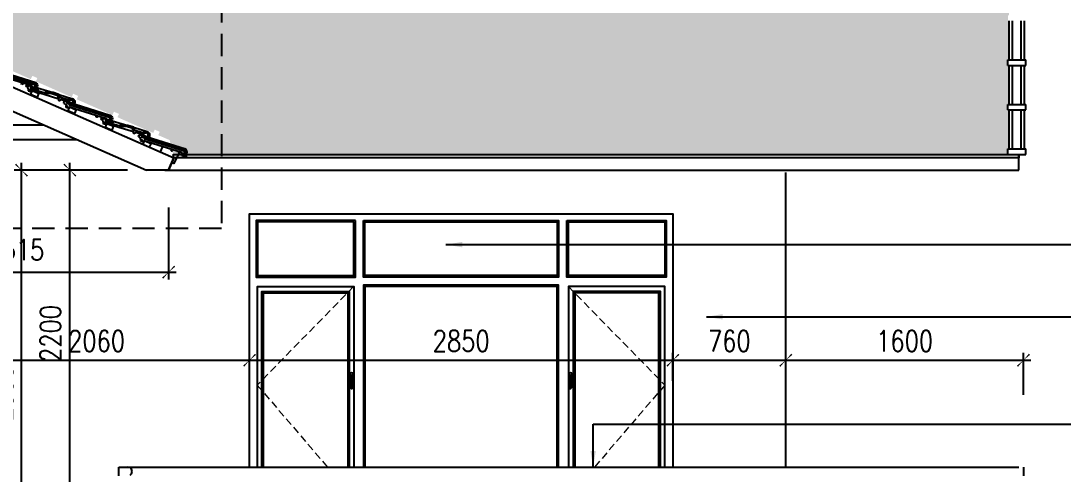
# Model space of a CAD drawing. Header units: millimetres. Extents: x -34806 to 662668, y 63228 to 99452.
# Drawn here: x 419556 to 426573, y 85244 to 88297 of the extents above; entities that cross this region are included whole.
import ezdxf

# ---------------------------------------------------------------- set-up
doc = ezdxf.new("R2010")
doc.units = ezdxf.units.MM
doc.header["$LTSCALE"] = 200
doc.header["$MEASUREMENT"] = 0
doc.header["$PDMODE"] = 3
doc.header["$PDSIZE"] = 50
doc.linetypes.add('DASHED2', pattern=[0.375, 0.25, -0.125])
doc.linetypes.add('HIDDEN', pattern=[0.375, 0.25, -0.125])
doc.layers.get('0').update_dxf_attribs({"color": 95, "linetype": 'CONTINUOUS'})
doc.layers.get('DEFPOINTS').update_dxf_attribs({"linetype": 'CONTINUOUS'})
for name, color, linetype in [('DIM', 1, 'CONTINUOUS'), ('NOITHAT', 32, 'CONTINUOUS'), ('NT', 39, 'CONTINUOUS'), ('TPTA-Text', 253, 'CONTINUOUS'), ('TPTA-Virtural', 253, 'CONTINUOUS'), ('TUONG', 2, 'CONTINUOUS'), ('wood', 254, 'CONTINUOUS')]:
    doc.layers.add(name, color=color, linetype=linetype)
for name, color, linetype, lineweight in [('hatch', 251, 'CONTINUOUS', 5), ('thay', 7, 'CONTINUOUS', 18), ('VU', 8, 'HIDDEN', 13)]:
    doc.layers.add(name, color=color, linetype=linetype, lineweight=lineweight)
doc.styles.add('RomanS', font='romans.shx', dxfattribs={"width": 0.8})
doc.dimstyles.new('D1', dxfattribs={"dimtxt": 140, "dimasz": 80, "dimexe": 50, "dimexo": 0, "dimgap": 60, "dimtad": 1, "dimdec": 0, "dimzin": 0, "dimdsep": 46, "dimtxsty": 'RomanS', "dimblk1": 'ARCHTICK', "dimblk2": 'ARCHTICK', "dimsah": 1, "dimcen": 100, "dimdle": 50, "dimclrt": 7, "dimadec": 0, "dimazin": 0, "dimtfac": 0.005, "dimtdec": 0, "dimtix": 1, "dimtofl": 0, "dimtmove": 2, "dimatfit": 3, "dimldrblk": 'ARCHTICK', "dimfxl": 1, "dimtvp": 0.8, "dimtolj": 1, "dimtzin": 0, "dimarcsym": 0})
doc.dimstyles.new('DIM-A3', dxfattribs={"dimscale": 0, "dimtxt": 160, "dimasz": 110, "dimexe": 110, "dimexo": 0, "dimgap": 110, "dimtad": 1, "dimdec": 0, "dimdsep": 46, "dimtxsty": 'RomanS', "dimblk1": 'ARCHTICK', "dimblk2": 'ARCHTICK', "dimsah": 1, "dimcen": 0.09, "dimdle": 110, "dimclrd": 256, "dimclre": 256, "dimclrt": 14, "dimadec": 0, "dimazin": 0, "dimtfac": 1, "dimtdec": 0, "dimtix": 1, "dimtmove": 2, "dimatfit": 3, "dimfxl": 110, "dimtolj": 1, "dimarcsym": 0})

# ---------------------------------------------------------------- blocks, each defined once
blk = doc.blocks.new('_ArchTick')
at = {"layer": 'DIM', "color": 150}
blk.add_lwpolyline([(0.5, 0.5, 0.133, 0, 0), (0, 0, 0, 0.133, 0), (-0.5, -0.5, 0.133, 0.133, 0)], format="xyseb", dxfattribs=at)
blk = doc.blocks.new('*D193')
at = {"layer": 'DEFPOINTS', "color": 0}
for p in [(419885.9, 87291.7), (420273, 87291.7), (420085.6, 85091.8)]:
    blk.add_point(p, dxfattribs=at)
at = {"layer": 'DIM', "color": 0, "lineweight": -2}
for p, q in [((419885.9, 85041.8), (419885.9, 87341.7)), ((420273, 87291.7), (419835.9, 87291.7)), ((420085.6, 85091.8), (419835.9, 85091.8))]:
    blk.add_line(p, q, dxfattribs=at)
at = {"layer": 'DIM', "color": 0, "lineweight": -2, "xscale": 80, "yscale": 80, "zscale": 80}
for p, rotation in [((419885.9, 87291.7), 90), ((419885.9, 85091.8), 270)]:
    blk.add_blockref('_ArchTick', p, dxfattribs=dict(at, rotation=rotation))
at = {"layer": 'DIM', "color": 7, "insert": (419755.9, 86191.8), "char_height": 140, "attachment_point": 5, "rotation": 90, "style": 'RomanS'}
blk.add_mtext('\\A1;2200', dxfattribs=at)
blk = doc.blocks.new('*D194')
at = {"layer": 'DEFPOINTS', "color": 0}
for p in [(419559.9, 87291.7), (420273, 87291.7), (420195.6, 84292.3)]:
    blk.add_point(p, dxfattribs=at)
at = {"layer": 'DIM', "color": 0, "lineweight": -2}
for p, q in [((419559.9, 84242.3), (419559.9, 87341.7)), ((420273, 87291.7), (419509.9, 87291.7)), ((420195.6, 84292.3), (419509.9, 84292.3))]:
    blk.add_line(p, q, dxfattribs=at)
at = {"layer": 'DIM', "color": 0, "lineweight": -2, "xscale": 80, "yscale": 80, "zscale": 80}
for p, rotation in [((419559.9, 87291.7), 90), ((419559.9, 84292.3), 270)]:
    blk.add_blockref('_ArchTick', p, dxfattribs=dict(at, rotation=rotation))
at = {"layer": 'DIM', "color": 7, "insert": (419429.9, 85792), "char_height": 140, "attachment_point": 5, "rotation": 90, "style": 'RomanS'}
blk.add_mtext('\\A1;2999', dxfattribs=at)
blk = doc.blocks.new('*D628')
at = {"layer": 'DEFPOINTS', "color": 0}
for p in [(421095.3, 86011.3), (419035.6, 85873.1), (421095.3, 85873.1)]:
    blk.add_point(p, dxfattribs=at)
at = {"layer": 'DIM', "color": 0, "lineweight": -2}
for p, q in [((419035.6, 85873.1), (419035.6, 86061.3)), ((421095.3, 85873.1), (421095.3, 86061.3)), ((418985.6, 86011.3), (421145.3, 86011.3))]:
    blk.add_line(p, q, dxfattribs=at)
at = {"layer": 'DIM', "color": 0, "lineweight": -2, "xscale": 80, "yscale": 80, "zscale": 80, "rotation": 180}
blk.add_blockref('_ArchTick', (419035.6, 86011.3), dxfattribs=at)
at = {"layer": 'DIM', "color": 0, "lineweight": -2, "xscale": 80, "yscale": 80, "zscale": 80}
blk.add_blockref('_ArchTick', (421095.3, 86011.3), dxfattribs=at)
at = {"layer": 'DIM', "color": 7, "insert": (420065.5, 86141.3), "char_height": 140, "attachment_point": 5, "style": 'RomanS'}
blk.add_mtext('\\A1;2060', dxfattribs=at)
blk = doc.blocks.new('*D629')
at = {"layer": 'DEFPOINTS', "color": 0}
for p in [(423945.3, 86011.3), (421095.3, 85873.1), (423945.3, 85873.1)]:
    blk.add_point(p, dxfattribs=at)
at = {"layer": 'DIM', "color": 0, "lineweight": -2}
for p, q in [((421095.3, 85873.1), (421095.3, 86061.3)), ((423945.3, 85873.1), (423945.3, 86061.3)), ((421045.3, 86011.3), (423995.3, 86011.3))]:
    blk.add_line(p, q, dxfattribs=at)
at = {"layer": 'DIM', "color": 0, "lineweight": -2, "xscale": 80, "yscale": 80, "zscale": 80, "rotation": 180}
blk.add_blockref('_ArchTick', (421095.3, 86011.3), dxfattribs=at)
at = {"layer": 'DIM', "color": 0, "lineweight": -2, "xscale": 80, "yscale": 80, "zscale": 80}
blk.add_blockref('_ArchTick', (423945.3, 86011.3), dxfattribs=at)
at = {"layer": 'DIM', "color": 7, "insert": (422520.3, 86141.3), "char_height": 140, "attachment_point": 5, "style": 'RomanS'}
blk.add_mtext('\\A1;2850', dxfattribs=at)
blk = doc.blocks.new('*D630')
at = {"layer": 'DEFPOINTS', "color": 0}
for p in [(424705.6, 86011.3), (423945.3, 85873.1), (424705.6, 85873.1)]:
    blk.add_point(p, dxfattribs=at)
at = {"layer": 'DIM', "color": 0, "lineweight": -2}
for p, q in [((423945.3, 85873.1), (423945.3, 86061.3)), ((424705.6, 85873.1), (424705.6, 86061.3)), ((423895.3, 86011.3), (424755.6, 86011.3))]:
    blk.add_line(p, q, dxfattribs=at)
at = {"layer": 'DIM', "color": 0, "lineweight": -2, "xscale": 80, "yscale": 80, "zscale": 80, "rotation": 180}
blk.add_blockref('_ArchTick', (423945.3, 86011.3), dxfattribs=at)
at = {"layer": 'DIM', "color": 0, "lineweight": -2, "xscale": 80, "yscale": 80, "zscale": 80}
blk.add_blockref('_ArchTick', (424705.6, 86011.3), dxfattribs=at)
at = {"layer": 'DIM', "color": 7, "insert": (424325.5, 86141.3), "char_height": 140, "attachment_point": 5, "style": 'RomanS'}
blk.add_mtext('\\A1;760', dxfattribs=at)
blk = doc.blocks.new('*D710')
at = {"layer": 'DEFPOINTS', "color": 0}
for p in [(420550.8, 87039.6), (419035.6, 86787.1), (420550.8, 86604.9)]:
    blk.add_point(p, dxfattribs=at)
at = {"layer": 'DIM', "color": 0, "lineweight": -2}
for p, q in [((420550.8, 87039.6), (420550.8, 86554.9)), ((419035.6, 86787.1), (419035.6, 86554.9)), ((418985.6, 86604.9), (420600.8, 86604.9))]:
    blk.add_line(p, q, dxfattribs=at)
at = {"layer": 'DIM', "color": 0, "lineweight": -2, "xscale": 80, "yscale": 80, "zscale": 80, "rotation": 180}
blk.add_blockref('_ArchTick', (419035.6, 86604.9), dxfattribs=at)
at = {"layer": 'DIM', "color": 0, "lineweight": -2, "xscale": 80, "yscale": 80, "zscale": 80}
blk.add_blockref('_ArchTick', (420550.8, 86604.9), dxfattribs=at)
at = {"layer": 'DIM', "color": 7, "insert": (419521.9, 86754.9), "char_height": 140, "attachment_point": 5, "style": 'RomanS'}
blk.add_mtext('\\A1;1515', dxfattribs=at)
blk = doc.blocks.new('ngoi-tay')
at = {"color": 34}
for p, q in [((-73621.3, 12588.9), (-73849.2, 12499.2)), ((-73580.4, 12594.2), (-73845.5, 12489.9)), ((-73583.3, 12587.7), (-73844.9, 12484.8)), ((-73825.9, 12476.1), (-73580.6, 12572.7)), ((-73597.3, 12599.4), (-73608.5, 12595)), ((-73602.9, 12594), (-73550.8, 12614.5)), ((-73567.3, 12580), (-73559.9, 12582.9)), ((-73546, 12602.4), (-73550.8, 12614.5)), ((-73862.5, 12467.1), (-73863.4, 12466.7)), ((-73857.2, 12450.9), (-73863.4, 12466.7)), ((-73856.3, 12451.3), (-73862.5, 12467.1)), ((-73856.1, 12451.4), (-73858.6, 12483.5)), ((-73856.1, 12451.4), (-73857.2, 12450.9)), ((-73857.2, 12450.9), (-73855.4, 12446.3)), ((-73851.5, 12444.6), (-73846.8, 12446.4)), ((-73845.7, 12449), (-73848.6, 12484.7)), ((-74003.1, 12405.6), (-74092.4, 12370.4)), ((-74060.2, 12364.8), (-74012.7, 12383.5)), ((-74001.4, 12374), (-73903.7, 12412.4))]:
    blk.add_line(p, q, dxfattribs=at)
at = {"color": 9}
blk.add_line((-73902.7, 12423.6), (-73819, 12456.5), dxfattribs=at)
at = {"color": 34}
for points in [[(-73855.4, 12494.6), (-73602.9, 12594, 0.414214), (-73602.4, 12595.3, -0.414214), (-73601.8, 12596.6)], [(-73570.6, 12609.9), (-73597.4, 12599.4, 1)], [(-73559.9, 12582.9), (-73557.7, 12577.4, -0.414214), (-73559.4, 12573.5), (-73573.4, 12568, -0.300021), (-73576.6, 12568.7), (-73580.6, 12572.7)], [(-73568.5, 12577.4), (-73568.5, 12572, -0.31059), (-73570.6, 12569.1, -1.592487)], [(-73846.9, 12446.4), (-73834.2, 12451.4, 0.306678), (-73831, 12456), (-73829, 12471.5, -0.306678), (-73825.9, 12476.1)], [(-73845.7, 12449, -0.25674), (-73829.3, 12469.6)], [(-73802.1, 12454.6), (-73799.9, 12449, -0.414214), (-73801.6, 12445.1), (-73815.6, 12439.6, -0.300021), (-73818.8, 12440.3), (-73822.7, 12444.3)]]:
    blk.add_lwpolyline(points, format="xyb", dxfattribs=at)
at = {"color": 9}
for points in [[(-73614.6, 12526.3), (-73626.3, 12548.4), (-73582.2, 12571.8), (-73570.4, 12549.7)], [(-73857.6, 12397.5), (-73869.3, 12419.6), (-73825.1, 12443), (-73813.4, 12420.9)]]:
    blk.add_lwpolyline(points, close=True, dxfattribs=at)
at = {"color": 34}
for points in [[(-73552.5, 12616), (-73601.8, 12596.6)], [(-73597.3, 12599.4), (-73570.6, 12609.9)], [(-73570.1, 12609), (-73566.5, 12599.7), (-73580.4, 12594.2), (-73583.3, 12587.7)], [(-73863.5, 12460.5), (-73965.9, 12420.2)], [(-73868.2, 12458.7), (-73863.6, 12438.9)], [(-73798.4, 12486.1), (-73828.1, 12474.4)]]:
    blk.add_lwpolyline(points, dxfattribs=at)
at = {"color": 9}
for points in [[(-74014.4, 12379.6), (-74003.1, 12405.6), (-73965.9, 12420.2, -0.162278), (-73902.7, 12423.6, -3.222119)], [(-73990.1, 12399.9), (-73962.2, 12410.9, -0.176175), (-73903.7, 12412.4), (-73810.7, 12449, -0.414214), (-73809.5, 12451.6), (-73802.1, 12454.6, -0.327197), (-73788.2, 12474), (-73791.2, 12481.4), (-73792.1, 12481.1), (-73794.6, 12487.6), (-73798.4, 12486.1, 0.414214), (-73801.2, 12479.6, -1), (-73805.8, 12477.8, 0.783018), (-73815.5, 12476.5), (-73819, 12456.5)], [(-74056.3, 12363.2, 0.03122), (-74077.6, 12370.9, 0.652394), (-74104.7, 12338.7), (-74105.6, 12338.4), (-74103.8, 12333.7, -0.414214), (-74102.5, 12333.1, 0.414214), (-74099.9, 12332), (-74095.2, 12333.8, 0.414214), (-74094.1, 12336.4), (-74096.6, 12345.4, -0.58715), (-74080.4, 12361.3, -0.037186), (-74056.5, 12352.3), (-74015.4, 12368.5, -0.414214), (-74008.9, 12365.7, 0.414214), (-74002.4, 12362.8, 0.414214), (-73999.6, 12369.3, -0.162278), (-74000.4, 12385.1), (-73997.6, 12391.6, -0.162278), (-73990.1, 12399.9)]]:
    blk.add_lwpolyline(points, format="xyb", dxfattribs=at)
blk.add_lwpolyline([(-74014.4, 12379.6), (-74056.3, 12363.2)], dxfattribs=at)
at = {"color": 34}
for centre, radius, start, end in [((-73566.6, 12578.2), 2, 111.47712, 201.47712), ((-73539.7, 12583.2), 20.2, 108.26515, 180.73683), ((-73841.9, 12477.2), 23, 114.33079, 206.11049), ((-73843.7, 12485.3), 15, 111.47712, 186.73356), ((-73771.4, 12492.2), 5, 21.47712, 111.47712), ((-73762.1, 12495.9), 5, 201.47712, 291.47712), ((-73762.1, 12495.9), 5, 291.47712, 21.47712), ((-73734.1, 12506.9), 25, 189.94016, 201.47712), ((-73855, 12445.3), 1, 21.47712, 111.47712), ((-73852.2, 12446.4), 2, 201.47712, 291.47712), ((-73843.7, 12485.3), 5, 111.47712, 186.73356), ((-73843.1, 12480.1), 5, 111.47712, 186.73356), ((-73847.6, 12448.3), 2, 291.47712, 21.47712)]:
    blk.add_arc(centre, radius, start, end, dxfattribs=at)
blk = doc.blocks.new('*D946')
at = {"layer": 'DEFPOINTS', "color": 0}
for p in [(426305.6, 86011.3), (424705.6, 85778.1), (426305.6, 85778.1)]:
    blk.add_point(p, dxfattribs=at)
at = {"layer": 'DIM', "color": 0, "lineweight": -2}
for p, q in [((424705.6, 85778.1), (424705.6, 86061.3)), ((426305.6, 85778.1), (426305.6, 86061.3)), ((424655.6, 86011.3), (426355.6, 86011.3))]:
    blk.add_line(p, q, dxfattribs=at)
at = {"layer": 'DIM', "color": 0, "lineweight": -2, "xscale": 80, "yscale": 80, "zscale": 80, "rotation": 180}
blk.add_blockref('_ArchTick', (424705.6, 86011.3), dxfattribs=at)
at = {"layer": 'DIM', "color": 0, "lineweight": -2, "xscale": 80, "yscale": 80, "zscale": 80}
blk.add_blockref('_ArchTick', (426305.6, 86011.3), dxfattribs=at)
at = {"layer": 'DIM', "color": 7, "insert": (425505.6, 86141.3), "char_height": 140, "attachment_point": 5, "style": 'RomanS'}
blk.add_mtext('\\A1;1600', dxfattribs=at)

msp = doc.modelspace()

# ---------------------------------------------------------------- hatches: boundary and pattern name
at = {"layer": 'NOITHAT'}
h = msp.add_hatch(dxfattribs=at)
h.set_pattern_fill('AR-RSHKE', color=256, scale=15, style=0)
h.set_pattern_definition([(0, (172788.83, -114144.68), (382.5, 180), [90, -75, 105, -45, 135, -60]), (0, (172878.83, -114137.18), (382.5, 180), [75, -285, 60, -90]), (0, (173058.83, -114155.93), (382.5, 180), [45, -465]), (90, (172788.83, -114144.68), (-127.5, 180), [172.5, -547.5]), (90, (172878.83, -114144.68), (-127.5, 180), [168.75, -551.25]), (90, (172953.83, -114144.68), (-127.5, 180), [157.5, -562.5]), (90, (173058.83, -114155.93), (-127.5, 180), [172.5, -547.5]), (90, (173103.83, -114155.93), (-127.5, 180), [172.5, -547.5]), (90, (173238.83, -114144.68), (-127.5, 180), [165, -555])])
h.paths.add_polyline_path([(426200.8, 88634.3), (426209.3, 88634.3), (426209.3, 88897.3), (426200.8, 88897.3), (426200.8, 88934.3), (426209.3, 88934.3), (426209.3, 89197.3), (426200.8, 89197.3), (426200.8, 89234.3), (426209.3, 89234.3), (426209.3, 89497.3), (416087.2, 89497.3), (416072.8, 89464.4), (416327.3, 89352.6), (416337.2, 89375.2), (416371.1, 89360.3), (416361.2, 89337.7), (416601.9, 89231.9), (416611.9, 89254.5), (416645.8, 89239.6), (416635.8, 89217), (416876.6, 89111.2), (416886.5, 89133.8), (416920.4, 89118.9), (416910.5, 89096.3), (417151.2, 88990.5), (417161.2, 89013.2), (417195.1, 88998.2), (417185.1, 88975.6), (417425.9, 88869.8), (417435.8, 88892.5), (417469.7, 88877.6), (417459.8, 88854.9), (417700.5, 88749.2), (417710.5, 88771.8), (417744.4, 88756.9), (417734.4, 88734.3), (417975.2, 88628.5), (417985.1, 88651.1), (418019, 88636.2), (418009.1, 88613.6), (418249.8, 88507.8), (418259.8, 88530.4), (418293.7, 88515.5), (418283.8, 88492.9), (418524.5, 88387.1), (418534.4, 88409.7), (418568.3, 88394.8), (418558.4, 88372.2), (418799.1, 88266.4), (418809.1, 88289), (418843, 88274.1), (418833.1, 88251.5), (419073.8, 88145.7), (419083.7, 88168.3), (419117.6, 88153.4), (419107.7, 88130.8), (419348.4, 88025), (419358.4, 88047.6), (419392.3, 88032.7), (419382.4, 88010.1), (419623.1, 87904.3), (419633, 87926.9), (419666.9, 87912), (419657, 87889.4), (419897.7, 87783.6), (419907.7, 87806.2), (419941.6, 87791.3), (419931.7, 87768.7), (420172.4, 87662.9), (420182.3, 87685.6), (420216.3, 87670.6), (420206.3, 87648), (420447, 87542.2), (420457, 87564.9), (420490.9, 87550), (420481, 87527.3), (420558.1, 87493.5), (420580.6, 87397.3), (426200.8, 87397.3), (426200.8, 87434.3), (426209.3, 87434.3), (426209.3, 87697.3), (426200.8, 87697.3), (426200.8, 87734.3), (426209.3, 87734.3), (426209.3, 87997.3), (426200.8, 87997.3), (426200.8, 88034.3), (426209.3, 88034.3), (426209.3, 88297.3), (426200.8, 88297.3), (426200.8, 88334.3), (426209.3, 88334.3), (426209.3, 88597.3), (426200.8, 88597.3)])

# ---------------------------------------------------------------- linework, layer by layer
for p, q in [((419085.6, 87597.1), (419706.3, 87597.1)), ((419035.6, 87497.1), (419933.6, 87497.1)), ((420510.4, 87450.6), (420494.4, 87414.2))]:
    msp.add_line(p, q)
at = {"color": 34}
for p, q in [((420348, 87517), (420351.9, 87529.4)), ((420405.4, 87512.7), (420351.9, 87529.4)), ((420382.9, 87511.3), (420654.8, 87426.5)), ((420399.4, 87517.7), (420410.9, 87514.1)), ((420424.1, 87509), (420657.8, 87436)), ((420370.9, 87496.2), (420363.2, 87498.6)), ((420636.3, 87411.3), (420384.6, 87489.9)), ((420386.2, 87505.1), (420654.6, 87421.3)), ((420658, 87385.7), (420658.3, 87421.5)), ((420664.1, 87381.7), (420659.3, 87383.2)), ((420669.3, 87388.4), (420667.8, 87383.6)), ((420668.1, 87388.8), (420668.3, 87421)), ((420668.1, 87388.8), (420669.3, 87388.4)), ((420668.4, 87388.7), (420673.4, 87404.9)), ((420669.3, 87388.4), (420674.4, 87404.6)), ((420673.4, 87404.9), (420674.4, 87404.6))]:
    msp.add_line(p, q, dxfattribs=at)
for points in [[(420353.5, 87531), (420404, 87515.2)], [(420371.6, 87525.3), (420368.6, 87515.8), (420382.9, 87511.3), (420386.2, 87505.1)], [(420399.4, 87517.7), (420371.9, 87526.3)], [(420608.1, 87419.3), (420638.6, 87409.7)]]:
    msp.add_lwpolyline(points, dxfattribs=at)
for points in [[(420371.9, 87526.3), (420399.4, 87517.7, -1)], [(420664.4, 87431.9), (420405.4, 87512.7, -0.414214), (420404.7, 87514, 0.414214), (420404, 87515.2)], [(420363.2, 87498.6), (420361.5, 87492.9, 0.414214), (420363.4, 87489.1), (420377.8, 87484.7, 0.300021), (420380.9, 87485.6), (420384.6, 87489.9)], [(420372.2, 87493.7), (420372.6, 87488.4, 0.31059), (420374.9, 87485.6, 1.592487)], [(420659.3, 87383.2), (420646.3, 87387.2, -0.306678), (420642.8, 87391.6), (420639.7, 87406.9, 0.306678), (420636.3, 87411.3)], [(420658, 87385.7, 0.25674), (420640.1, 87405)]]:
    msp.add_lwpolyline(points, format="xyb", dxfattribs=at)
at = {"color": 9}
msp.add_lwpolyline([(420421.9, 87446.1), (420432, 87469), (420386.2, 87489.1), (420376.2, 87466.3)], close=True, dxfattribs=at)
msp.add_lwpolyline([(420623.3, 87414.5), (420585.5, 87335.7), (420571.8, 87341.7)])
at = {"color": 34}
for centre, radius, start, end in [((420343.1, 87497.4), 20.2, 3.4069, 75.87858), ((420370.3, 87494.3), 2, 342.66661, 72.66661), ((420653.3, 87421.7), 15, 357.41017, 72.66661), ((420571.2, 87426.4), 5, 162.66661, 252.66661), ((420542.5, 87435.3), 25, 342.66661, 354.20356), ((420571.2, 87426.4), 5, 252.66661, 342.66661), ((420580.7, 87423.4), 5, 72.66661, 162.66661), ((420653.1, 87416.5), 5, 357.41017, 72.66661), ((420653.3, 87421.7), 5, 357.41017, 72.66661), ((420659.9, 87385.1), 2, 162.66661, 252.66661), ((420652.1, 87413.5), 23, 338.03324, 69.81294), ((420664.7, 87383.6), 2, 252.66661, 342.66661), ((420667.5, 87382.7), 1, 72.66661, 162.66661)]:
    msp.add_arc(centre, radius, start, end, dxfattribs=at)
at = {"layer": 'DEFPOINTS', "linetype": 'DASHED2', "ltscale": 3}
msp.add_lwpolyline([(420906.5, 86898.1), (418162.5, 86898.1), (418162.5, 88435.1), (420906.5, 88435.1)], close=True, dxfattribs=at)
at = {"layer": 'hatch'}
msp.add_lwpolyline([(423945.3, 85292.3), (423945.3, 86997.4), (421095.3, 86997.4), (421095.3, 85292.3)], dxfattribs=at)
at = {"layer": 'NOITHAT'}
for p, q in [((426209.3, 88034.3), (426209.3, 88297.3)), ((426231.2, 88034.3), (426231.2, 88297.3)), ((426290.7, 88034.3), (426290.7, 88297.3)), ((426312.7, 88034.3), (426312.7, 88297.3)), ((426200.8, 87997.3), (426200.8, 88034.3)), ((426200.8, 87997.3), (426321.1, 87997.3)), ((426209.3, 87734.3), (426209.3, 87997.3)), ((426231.2, 87734.3), (426231.2, 87997.3)), ((426290.7, 87734.3), (426290.7, 87997.3)), ((426312.7, 87734.3), (426312.7, 87997.3)), ((426321.1, 87997.3), (426321.1, 88034.3)), ((426200.8, 87697.3), (426200.8, 87734.3)), ((426321.1, 87697.3), (426321.1, 87734.3)), ((426200.8, 87697.3), (426321.1, 87697.3)), ((426209.3, 87434.3), (426209.3, 87697.3)), ((426231.2, 87434.3), (426231.2, 87697.3)), ((426290.7, 87434.3), (426290.7, 87697.3)), ((426312.7, 87434.3), (426312.7, 87697.3)), ((426200.8, 87397.3), (426200.8, 87434.3)), ((426200.8, 87397.3), (426321.1, 87397.3)), ((426275.6, 87291.7), (426275.6, 87397.3)), ((426321.1, 87397.3), (426321.1, 87434.3)), ((420525.6, 87291.7), (426275.6, 87291.7))]:
    msp.add_line(p, q, dxfattribs=at)
for points in [[(426200.8, 88034.3), (426321.1, 88034.3)], [(426200.8, 87734.3), (426321.1, 87734.3)], [(426200.8, 87434.3), (426321.1, 87434.3)]]:
    msp.add_lwpolyline(points, dxfattribs=at)
msp.add_lwpolyline([(420580.5, 87397.7), (426275.6, 87397.3), (426275.6, 87374), (420586, 87374)], close=True, dxfattribs=at)
at = {"layer": 'thay'}
for p, q in [((423945.3, 86997.4), (421095.3, 86997.4)), ((423945.3, 86997.4), (421095.3, 86997.4)), ((421095.3, 86978.4), (421095.3, 85292.3))]:
    msp.add_line(p, q, dxfattribs=at)
at = {"layer": 'TPTA-Virtural'}
for p, q in [((424705.6, 85292.3), (424705.6, 87274.9)), ((420215.7, 85292.3), (426275.6, 85292.3)), ((420215.7, 85232.3), (420215.7, 85292.3)), ((420290.6, 85288.2), (420275.6, 85292.3)), ((420301.6, 85277.3), (420290.6, 85288.2)), ((420305.6, 85262.3), (420301.6, 85277.3)), ((420301.6, 85247.3), (420305.6, 85262.3)), ((426305.6, 85292.3), (426305.6, 85232.3)), ((420290.6, 85236.3), (420301.6, 85247.3))]:
    msp.add_line(p, q, dxfattribs=at)
msp.add_lwpolyline([(421095.2, 85292.3), (421095.2, 86997.4), (423945.3, 86997.4), (423945.3, 85292.3)], dxfattribs=at)
at = {"layer": 'TUONG'}
for p, q in [((420549.8, 87291.7), (420586, 87374)), ((420586, 87374), (420549.8, 87291.7)), ((420549.8, 87291.7), (420400.7, 87291.7))]:
    msp.add_line(p, q, dxfattribs=at)
for points in [[(410935.2, 87374), (415760.6, 89496.6), (420586, 87374)], [(419035.6, 87892.1), (420400.7, 87291.7)]]:
    msp.add_lwpolyline(points, dxfattribs=at)
at = {"layer": 'VU', "linetype": 'HIDDEN'}
for points in [[(421796, 86507.4), (421147, 85844.4), (421619.8, 85292.3)], [(423242.3, 86507.4), (423891.3, 85844.4), (423418.5, 85292.3)]]:
    msp.add_lwpolyline(points, dxfattribs=at)
at = {"layer": 'wood'}
for p, q in [((423166, 86943.4), (423166, 86581.4)), ((421775.1, 85902.7), (421775.1, 85883.9)), ((421789.6, 85902.7), (421789.6, 85883.9)), ((423248.7, 85902.7), (423248.7, 85883.9)), ((423263.2, 85902.7), (423263.2, 85883.9)), ((421775.3, 85883.3), (421777.1, 85879.7)), ((421777.3, 85879.1), (421777.3, 85825.1)), ((421787.5, 85879.1), (421787.5, 85825.1)), ((421789.5, 85883.3), (421787.6, 85879.7)), ((423248.8, 85883.3), (423250.7, 85879.7)), ((423250.8, 85879.1), (423250.8, 85825.1)), ((423261, 85879.1), (423261, 85825.1)), ((423263, 85883.3), (423261.2, 85879.7))]:
    msp.add_line(p, q, dxfattribs=at)
for points in [[(421808.3, 86953.4), (421139.2, 86953.4), (421139.2, 86571.4), (421808.3, 86571.4)], [(421862.3, 86953.4), (423176, 86953.4), (423176, 86571.4), (421862.3, 86571.4)], [(423232.3, 86953.4), (423901.3, 86953.4), (423901.3, 86571.4), (423232.3, 86571.4)], [(421798.3, 86943.4), (421149.2, 86943.4), (421149.2, 86581.4), (421798.3, 86581.4)], [(421872.3, 86943.4), (423166, 86943.4), (423166, 86581.4), (421872.3, 86581.4)], [(423242.3, 86943.4), (423891.3, 86943.4), (423891.3, 86581.4), (423242.3, 86581.4)]]:
    msp.add_lwpolyline(points, close=True, dxfattribs=at)
for points in [[(421149.2, 85292.3), (421149.2, 86507.4), (421798.3, 86507.4), (421798.3, 85292.3)], [(421179.2, 85292.3), (421179.2, 86475.4), (421766.3, 86475.4), (421766.3, 85292.3)], [(421189.2, 85292.3), (421189.2, 86465.4), (421756.3, 86465.4), (421756.3, 85292.3)], [(423176, 85292.3), (423176, 86517.4), (421862.3, 86517.4), (421862.3, 85292.3)], [(423166, 85292.3), (423166, 86507.4), (421872.3, 86507.4), (421872.3, 85292.3)], [(423891.3, 85292.3), (423891.3, 86507.4), (423242.3, 86507.4), (423242.3, 85292.3)], [(423861.3, 85292.3), (423861.3, 86475.4), (423274.3, 86475.4), (423274.3, 85292.3)], [(423851.3, 85292.3), (423851.3, 86465.4), (423284.3, 86465.4), (423284.3, 85292.3)], [(421771.1, 85915.9), (421771.1, 85877)], [(421793.6, 85910), (421793.6, 85915.9)], [(421793.6, 85877), (421793.6, 85910)], [(423244.6, 85910), (423244.6, 85915.9)], [(423244.6, 85877), (423244.6, 85910)], [(423267.2, 85915.9), (423267.2, 85877)]]:
    msp.add_lwpolyline(points, dxfattribs=at)
for centre in [(421782.4, 85902.7), (423255.9, 85902.7)]:
    msp.add_circle(centre, 2.05, dxfattribs=at)
for centre, radius, start, end in [((421782.4, 85915.9), 11.3, 0, 180), ((421782.4, 85897.7), 9.72, 318.25899, 221.74101), ((421782.4, 85902.7), 7.25, 0, 180), ((423255.9, 85915.9), 11.3, 0, 180), ((423255.9, 85897.7), 9.72, 318.25899, 221.74101), ((423255.9, 85902.7), 7.25, 0, 180), ((421782.4, 85877), 11.3, 180, 243.1549), ((421776.5, 85883.9), 1.4, 180, 207.19267), ((421775.9, 85879.1), 1.4, 0, 27.19267), ((421782.4, 85825.1), 5.09, 180, 0), ((421788.9, 85879.1), 1.4, 152.80733, 180), ((421782.4, 85877), 11.3, 296.8451, 0), ((423255.9, 85877), 11.3, 180, 243.1549), ((423249.4, 85879.1), 1.4, 0, 27.19267), ((423255.9, 85825.1), 5.09, 180, 0), ((423262.4, 85879.1), 1.4, 152.80733, 180), ((423255.9, 85877), 11.3, 296.8451, 0), ((423261.8, 85883.9), 1.4, 332.80733, 0)]:
    msp.add_arc(centre, radius, start, end, dxfattribs=at)

# ---------------------------------------------------------------- block references
at = {"layer": 'NT', "xscale": -1, "rotation": 4.143727488857119}
for p in [(346898, 70081.1), (347401.4, 69859.7)]:
    msp.add_blockref('ngoi-tay', p, dxfattribs=at)

# ---------------------------------------------------------------- dimensions: what is measured, and where the dimension line sits
at = {"layer": 'DIM'}
for base, p1, picture, middle in [((419559.9, 87291.7), (420195.6, 84292.3), '*D194', (419429.9, 85792)), ((419885.9, 87291.7), (420085.6, 85091.8), '*D193', (419755.9, 86191.8))]:
    dim = msp.add_linear_dim(base=base, p1=p1, p2=(420273, 87291.7), angle=90, dimstyle='D1', dxfattribs=at)
    dim.commit()
    dim.dimension.update_dxf_attribs({"geometry": picture, "text_midpoint": middle})
dim = msp.add_linear_dim(base=(420550.8, 86604.9), p1=(419035.6, 86787.1), p2=(420550.8, 87039.6), angle=180, dimstyle='D1', dxfattribs=at)
dim.commit()
dim.dimension.update_dxf_attribs({"geometry": '*D710', "text_midpoint": (419521.9, 86754.9), "dimtype": 128})
for base, p1, p2, picture, middle in [((421095.3, 86011.3), (419035.6, 85873.1), (421095.3, 85873.1), '*D628', (420065.5, 86141.3)), ((423945.3, 86011.3), (421095.3, 85873.1), (423945.3, 85873.1), '*D629', (422520.3, 86141.3)), ((424705.6, 86011.3), (423945.3, 85873.1), (424705.6, 85873.1), '*D630', (424325.5, 86141.3)), ((426305.6, 86011.3), (424705.6, 85778.1), (426305.6, 85778.1), '*D946', (425505.6, 86141.3))]:
    dim = msp.add_linear_dim(base=base, p1=p1, p2=p2, dimstyle='D1', dxfattribs=at)
    dim.commit()
    dim.dimension.update_dxf_attribs({"geometry": picture, "text_midpoint": middle})

# ---------------------------------------------------------------- leaders
at = {"layer": 'TPTA-Text'}
for points in [[(422417, 86790.1), (431211.5, 86790.1)], [(424171.4, 86304), (431195.6, 86304)], [(423408.6, 85290.4), (423408.6, 85580.4), (431211.5, 85580.4)]]:
    msp.add_leader(points, dimstyle='DIM-A3', override={"dimscale": 1, "dimtad": 0}, dxfattribs=at)

doc.saveas('drawing.dxf')
